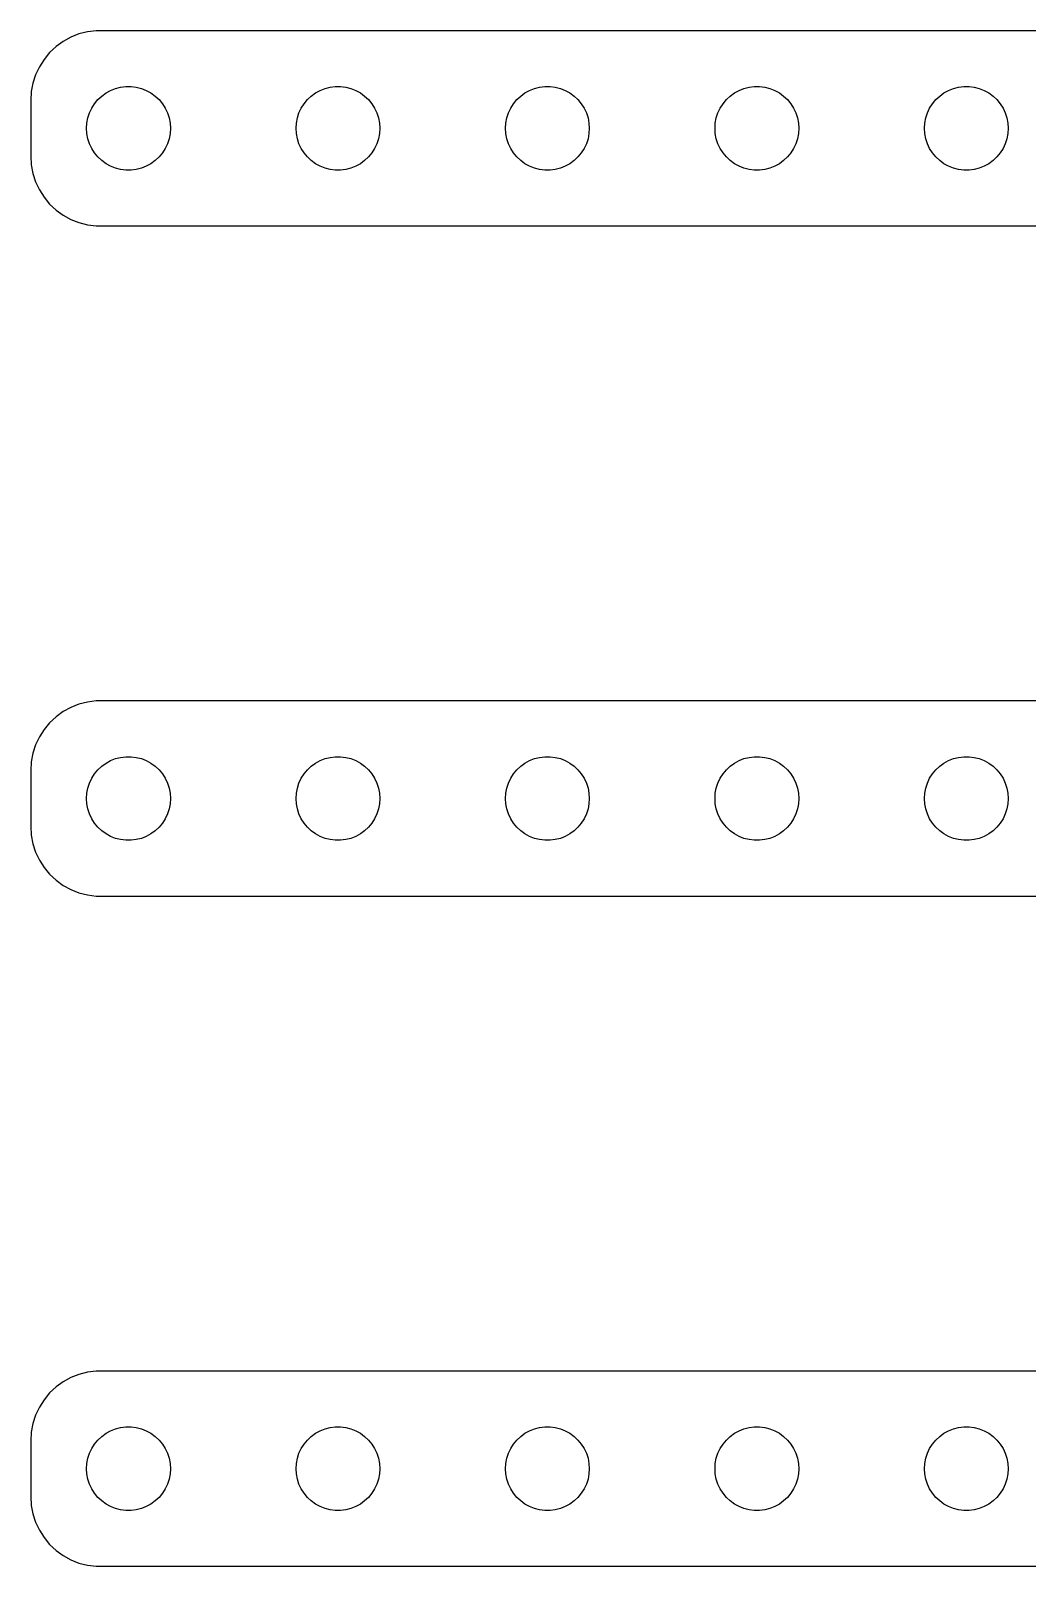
# Model space of a CAD drawing. Header units: metres. Extents: x -71 to 71, y 45 to 99.
# Drawn here: x -71 to -35.3, y 44.5 to 99.5 of the extents above; entities that cross this region are included whole.
import ezdxf

# ---------------------------------------------------------------- set-up
doc = ezdxf.new("R2010")
doc.units = ezdxf.units.M

msp = doc.modelspace()

# ---------------------------------------------------------------- linework, layer by layer
for p, q in [((-69.8396, 99.1108), (-70.0936, 98.9263)), ((-69.5644, 99.2621), (-69.8396, 99.1108)), ((-69.2725, 99.3776), (-69.5644, 99.2621)), ((-68.9684, 99.4557), (-69.2725, 99.3776)), ((-68.657, 99.4951), (-68.9684, 99.4557)), ((68.657, 99.4951), (-68.657, 99.4951)), ((-70.5225, 98.4695), (-70.6908, 98.2044)), ((-70.3224, 98.7114), (-70.5225, 98.4695)), ((-70.0936, 98.9263), (-70.3224, 98.7114)), ((-70.8244, 97.9203), (-70.9214, 97.6217)), ((-70.6908, 98.2044), (-70.8244, 97.9203)), ((-70.9214, 97.6217), (-70.9803, 97.3133)), ((-68.3037, 97.2665), (-68.1387, 97.3572)), ((-68.1387, 97.3572), (-67.9635, 97.4266)), ((-67.9635, 97.4266), (-67.7811, 97.4734)), ((-67.7811, 97.4734), (-67.5942, 97.497)), ((-67.5942, 97.497), (-67.4058, 97.497)), ((-67.4058, 97.497), (-67.2189, 97.4734)), ((-67.2189, 97.4734), (-67.0365, 97.4266)), ((-67.0365, 97.4266), (-66.8613, 97.3572)), ((-66.8613, 97.3572), (-66.6963, 97.2665)), ((-60.8037, 97.2665), (-60.6387, 97.3572)), ((-60.6387, 97.3572), (-60.4635, 97.4266)), ((-60.4635, 97.4266), (-60.2811, 97.4734)), ((-60.2811, 97.4734), (-60.0942, 97.497)), ((-60.0942, 97.497), (-59.9058, 97.497)), ((-59.9058, 97.497), (-59.7189, 97.4734)), ((-59.7189, 97.4734), (-59.5365, 97.4266)), ((-59.5365, 97.4266), (-59.3613, 97.3572)), ((-59.3613, 97.3572), (-59.1963, 97.2665)), ((-53.3037, 97.2665), (-53.1387, 97.3572)), ((-53.1387, 97.3572), (-52.9635, 97.4266)), ((-52.9635, 97.4266), (-52.7811, 97.4734)), ((-52.7811, 97.4734), (-52.5942, 97.497)), ((-52.5942, 97.497), (-52.4058, 97.497)), ((-52.4058, 97.497), (-52.2189, 97.4734)), ((-52.2189, 97.4734), (-52.0365, 97.4266)), ((-52.0365, 97.4266), (-51.8613, 97.3572)), ((-51.8613, 97.3572), (-51.6963, 97.2665)), ((-45.8037, 97.2665), (-45.6387, 97.3572)), ((-45.6387, 97.3572), (-45.4635, 97.4266)), ((-45.4635, 97.4266), (-45.2811, 97.4734)), ((-45.2811, 97.4734), (-45.0942, 97.497)), ((-45.0942, 97.497), (-44.9058, 97.497)), ((-44.9058, 97.497), (-44.7189, 97.4734)), ((-44.7189, 97.4734), (-44.5365, 97.4266)), ((-44.5365, 97.4266), (-44.3613, 97.3572)), ((-44.3613, 97.3572), (-44.1963, 97.2665)), ((-38.3037, 97.2665), (-38.1387, 97.3572)), ((-38.1387, 97.3572), (-37.9635, 97.4266)), ((-37.9635, 97.4266), (-37.7811, 97.4734)), ((-37.7811, 97.4734), (-37.5942, 97.497)), ((-37.5942, 97.497), (-37.4058, 97.497)), ((-37.4058, 97.497), (-37.2189, 97.4734)), ((-37.2189, 97.4734), (-37.0365, 97.4266)), ((-37.0365, 97.4266), (-36.8613, 97.3572)), ((-36.8613, 97.3572), (-36.6963, 97.2665)), ((-70.9803, 97.3133), (-71, 97)), ((-71, 97), (-71, 95)), ((-68.8145, 96.7226), (-68.7135, 96.8817)), ((-68.7135, 96.8817), (-68.5934, 97.0268)), ((-68.5934, 97.0268), (-68.4561, 97.1558)), ((-68.4561, 97.1558), (-68.3037, 97.2665)), ((-66.6963, 97.2665), (-66.5439, 97.1558)), ((-66.5439, 97.1558), (-66.4065, 97.0268)), ((-66.4065, 97.0268), (-66.2865, 96.8817)), ((-66.2865, 96.8817), (-66.1855, 96.7226)), ((-61.3145, 96.7226), (-61.2135, 96.8817)), ((-61.2135, 96.8817), (-61.0934, 97.0268)), ((-61.0934, 97.0268), (-60.9561, 97.1558)), ((-60.9561, 97.1558), (-60.8037, 97.2665)), ((-59.1963, 97.2665), (-59.0439, 97.1558)), ((-59.0439, 97.1558), (-58.9065, 97.0268)), ((-58.9065, 97.0268), (-58.7865, 96.8817)), ((-58.7865, 96.8817), (-58.6855, 96.7226)), ((-53.8145, 96.7226), (-53.7135, 96.8817)), ((-53.7135, 96.8817), (-53.5934, 97.0268)), ((-53.5934, 97.0268), (-53.4561, 97.1558)), ((-53.4561, 97.1558), (-53.3037, 97.2665)), ((-51.6963, 97.2665), (-51.5439, 97.1558)), ((-51.5439, 97.1558), (-51.4065, 97.0268)), ((-51.4065, 97.0268), (-51.2865, 96.8817)), ((-51.2865, 96.8817), (-51.1855, 96.7226)), ((-46.3145, 96.7226), (-46.2135, 96.8817)), ((-46.2135, 96.8817), (-46.0934, 97.0268)), ((-46.0934, 97.0268), (-45.9561, 97.1558)), ((-45.9561, 97.1558), (-45.8037, 97.2665)), ((-44.1963, 97.2665), (-44.0439, 97.1558)), ((-44.0439, 97.1558), (-43.9065, 97.0268)), ((-43.9065, 97.0268), (-43.7865, 96.8817)), ((-43.7865, 96.8817), (-43.6855, 96.7226)), ((-38.8145, 96.7226), (-38.7135, 96.8817)), ((-38.7135, 96.8817), (-38.5934, 97.0268)), ((-38.5934, 97.0268), (-38.4561, 97.1558)), ((-38.4561, 97.1558), (-38.3037, 97.2665)), ((-36.6963, 97.2665), (-36.5439, 97.1558)), ((-36.5439, 97.1558), (-36.4065, 97.0268)), ((-36.4065, 97.0268), (-36.2865, 96.8817)), ((-36.2865, 96.8817), (-36.1855, 96.7226)), ((-68.9882, 96.188), (-68.9529, 96.373)), ((-68.9529, 96.373), (-68.8947, 96.5522)), ((-68.8947, 96.5522), (-68.8145, 96.7226)), ((-66.1855, 96.7226), (-66.1053, 96.5522)), ((-66.1053, 96.5522), (-66.0471, 96.373)), ((-66.0471, 96.373), (-66.0118, 96.188)), ((-61.4882, 96.188), (-61.4529, 96.373)), ((-61.4529, 96.373), (-61.3947, 96.5522)), ((-61.3947, 96.5522), (-61.3145, 96.7226)), ((-58.6855, 96.7226), (-58.6053, 96.5522)), ((-58.6053, 96.5522), (-58.5471, 96.373)), ((-58.5471, 96.373), (-58.5118, 96.188)), ((-53.9882, 96.188), (-53.9529, 96.373)), ((-53.9529, 96.373), (-53.8947, 96.5522)), ((-53.8947, 96.5522), (-53.8145, 96.7226)), ((-51.1855, 96.7226), (-51.1053, 96.5522)), ((-51.1053, 96.5522), (-51.0471, 96.373)), ((-51.0471, 96.373), (-51.0118, 96.188)), ((-46.4882, 96.188), (-46.4529, 96.373)), ((-46.4529, 96.373), (-46.3947, 96.5522)), ((-46.3947, 96.5522), (-46.3145, 96.7226)), ((-43.6855, 96.7226), (-43.6053, 96.5522)), ((-43.6053, 96.5522), (-43.5471, 96.373)), ((-43.5471, 96.373), (-43.5118, 96.188)), ((-38.9882, 96.188), (-38.9529, 96.373)), ((-38.9529, 96.373), (-38.8947, 96.5522)), ((-38.8947, 96.5522), (-38.8145, 96.7226)), ((-36.1855, 96.7226), (-36.1053, 96.5522)), ((-36.1053, 96.5522), (-36.0471, 96.373)), ((-36.0471, 96.373), (-36.0118, 96.188)), ((-69, 96), (-68.9882, 96.188)), ((-68.9882, 95.812), (-69, 96)), ((-68.9529, 95.627), (-68.9882, 95.812)), ((-66.0118, 95.812), (-66.0471, 95.627)), ((-66.0118, 96.188), (-66, 96)), ((-66, 96), (-66.0118, 95.812)), ((-61.5, 96), (-61.4882, 96.188)), ((-61.4882, 95.812), (-61.5, 96)), ((-61.4529, 95.627), (-61.4882, 95.812)), ((-58.5118, 95.812), (-58.5471, 95.627)), ((-58.5118, 96.188), (-58.5, 96)), ((-58.5, 96), (-58.5118, 95.812)), ((-54, 96), (-53.9882, 96.188)), ((-53.9882, 95.812), (-54, 96)), ((-53.9529, 95.627), (-53.9882, 95.812)), ((-51.0118, 95.812), (-51.0471, 95.627)), ((-51.0118, 96.188), (-51, 96)), ((-51, 96), (-51.0118, 95.812)), ((-46.5, 96), (-46.4882, 96.188)), ((-46.4882, 95.812), (-46.5, 96)), ((-46.4529, 95.627), (-46.4882, 95.812)), ((-43.5118, 95.812), (-43.5471, 95.627)), ((-43.5118, 96.188), (-43.5, 96)), ((-43.5, 96), (-43.5118, 95.812)), ((-39, 96), (-38.9882, 96.188)), ((-38.9882, 95.812), (-39, 96)), ((-38.9529, 95.627), (-38.9882, 95.812)), ((-36.0118, 95.812), (-36.0471, 95.627)), ((-36.0118, 96.188), (-36, 96)), ((-36, 96), (-36.0118, 95.812)), ((-68.8947, 95.4478), (-68.9529, 95.627)), ((-68.8145, 95.2774), (-68.8947, 95.4478)), ((-68.7135, 95.1183), (-68.8145, 95.2774)), ((-66.1855, 95.2774), (-66.2865, 95.1183)), ((-66.1053, 95.4478), (-66.1855, 95.2774)), ((-66.0471, 95.627), (-66.1053, 95.4478)), ((-61.3947, 95.4478), (-61.4529, 95.627)), ((-61.3145, 95.2774), (-61.3947, 95.4478)), ((-61.2135, 95.1183), (-61.3145, 95.2774)), ((-58.6855, 95.2774), (-58.7865, 95.1183)), ((-58.6053, 95.4478), (-58.6855, 95.2774)), ((-58.5471, 95.627), (-58.6053, 95.4478)), ((-53.8947, 95.4478), (-53.9529, 95.627)), ((-53.8145, 95.2774), (-53.8947, 95.4478)), ((-53.7135, 95.1183), (-53.8145, 95.2774)), ((-51.1855, 95.2774), (-51.2865, 95.1183)), ((-51.1053, 95.4478), (-51.1855, 95.2774)), ((-51.0471, 95.627), (-51.1053, 95.4478)), ((-46.3947, 95.4478), (-46.4529, 95.627)), ((-46.3145, 95.2774), (-46.3947, 95.4478)), ((-46.2135, 95.1183), (-46.3145, 95.2774)), ((-43.6855, 95.2774), (-43.7865, 95.1183)), ((-43.6053, 95.4478), (-43.6855, 95.2774)), ((-43.5471, 95.627), (-43.6053, 95.4478)), ((-38.8947, 95.4478), (-38.9529, 95.627)), ((-38.8145, 95.2774), (-38.8947, 95.4478)), ((-38.7135, 95.1183), (-38.8145, 95.2774)), ((-36.1855, 95.2774), (-36.2865, 95.1183)), ((-36.1053, 95.4478), (-36.1855, 95.2774)), ((-36.0471, 95.627), (-36.1053, 95.4478)), ((-71, 95), (-70.9803, 94.6867)), ((-70.9803, 94.6867), (-70.9214, 94.3783)), ((-68.5934, 94.9732), (-68.7135, 95.1183)), ((-68.4561, 94.8442), (-68.5934, 94.9732)), ((-68.3037, 94.7335), (-68.4561, 94.8442)), ((-68.1387, 94.6428), (-68.3037, 94.7335)), ((-67.9635, 94.5734), (-68.1387, 94.6428)), ((-66.8613, 94.6428), (-67.0365, 94.5734)), ((-66.6963, 94.7335), (-66.8613, 94.6428)), ((-66.5439, 94.8442), (-66.6963, 94.7335)), ((-66.4065, 94.9732), (-66.5439, 94.8442)), ((-66.2865, 95.1183), (-66.4065, 94.9732)), ((-61.0934, 94.9732), (-61.2135, 95.1183)), ((-60.9561, 94.8442), (-61.0934, 94.9732)), ((-60.8037, 94.7335), (-60.9561, 94.8442)), ((-60.6387, 94.6428), (-60.8037, 94.7335)), ((-60.4635, 94.5734), (-60.6387, 94.6428)), ((-59.3613, 94.6428), (-59.5365, 94.5734)), ((-59.1963, 94.7335), (-59.3613, 94.6428)), ((-59.0439, 94.8442), (-59.1963, 94.7335)), ((-58.9065, 94.9732), (-59.0439, 94.8442)), ((-58.7865, 95.1183), (-58.9065, 94.9732)), ((-53.5934, 94.9732), (-53.7135, 95.1183)), ((-53.4561, 94.8442), (-53.5934, 94.9732)), ((-53.3037, 94.7335), (-53.4561, 94.8442)), ((-53.1387, 94.6428), (-53.3037, 94.7335)), ((-52.9635, 94.5734), (-53.1387, 94.6428)), ((-51.8613, 94.6428), (-52.0365, 94.5734)), ((-51.6963, 94.7335), (-51.8613, 94.6428)), ((-51.5439, 94.8442), (-51.6963, 94.7335)), ((-51.4065, 94.9732), (-51.5439, 94.8442)), ((-51.2865, 95.1183), (-51.4065, 94.9732)), ((-46.0934, 94.9732), (-46.2135, 95.1183)), ((-45.9561, 94.8442), (-46.0934, 94.9732)), ((-45.8037, 94.7335), (-45.9561, 94.8442)), ((-45.6387, 94.6428), (-45.8037, 94.7335)), ((-45.4635, 94.5734), (-45.6387, 94.6428)), ((-44.3613, 94.6428), (-44.5365, 94.5734)), ((-44.1963, 94.7335), (-44.3613, 94.6428)), ((-44.0439, 94.8442), (-44.1963, 94.7335)), ((-43.9065, 94.9732), (-44.0439, 94.8442)), ((-43.7865, 95.1183), (-43.9065, 94.9732)), ((-38.5934, 94.9732), (-38.7135, 95.1183)), ((-38.4561, 94.8442), (-38.5934, 94.9732)), ((-38.3037, 94.7335), (-38.4561, 94.8442)), ((-38.1387, 94.6428), (-38.3037, 94.7335)), ((-37.9635, 94.5734), (-38.1387, 94.6428)), ((-36.8613, 94.6428), (-37.0365, 94.5734)), ((-36.6963, 94.7335), (-36.8613, 94.6428)), ((-36.5439, 94.8442), (-36.6963, 94.7335)), ((-36.4065, 94.9732), (-36.5439, 94.8442)), ((-36.2865, 95.1183), (-36.4065, 94.9732)), ((-70.9214, 94.3783), (-70.8244, 94.0797)), ((-70.8244, 94.0797), (-70.6908, 93.7956)), ((-67.7811, 94.5266), (-67.9635, 94.5734)), ((-67.5942, 94.503), (-67.7811, 94.5266)), ((-67.4058, 94.503), (-67.5942, 94.503)), ((-67.2189, 94.5266), (-67.4058, 94.503)), ((-67.0365, 94.5734), (-67.2189, 94.5266)), ((-60.2811, 94.5266), (-60.4635, 94.5734)), ((-60.0942, 94.503), (-60.2811, 94.5266)), ((-59.9058, 94.503), (-60.0942, 94.503)), ((-59.7189, 94.5266), (-59.9058, 94.503)), ((-59.5365, 94.5734), (-59.7189, 94.5266)), ((-52.7811, 94.5266), (-52.9635, 94.5734)), ((-52.5942, 94.503), (-52.7811, 94.5266)), ((-52.4058, 94.503), (-52.5942, 94.503)), ((-52.2189, 94.5266), (-52.4058, 94.503)), ((-52.0365, 94.5734), (-52.2189, 94.5266)), ((-45.2811, 94.5266), (-45.4635, 94.5734)), ((-45.0942, 94.503), (-45.2811, 94.5266)), ((-44.9058, 94.503), (-45.0942, 94.503)), ((-44.7189, 94.5266), (-44.9058, 94.503)), ((-44.5365, 94.5734), (-44.7189, 94.5266)), ((-37.7811, 94.5266), (-37.9635, 94.5734)), ((-37.5942, 94.503), (-37.7811, 94.5266)), ((-37.4058, 94.503), (-37.5942, 94.503)), ((-37.2189, 94.5266), (-37.4058, 94.503)), ((-37.0365, 94.5734), (-37.2189, 94.5266)), ((-70.6908, 93.7956), (-70.5225, 93.5305)), ((-70.5225, 93.5305), (-70.3224, 93.2886)), ((-70.3224, 93.2886), (-70.0936, 93.0737)), ((-70.0936, 93.0737), (-69.8396, 92.8892)), ((-69.8396, 92.8892), (-69.5644, 92.7379)), ((-69.5644, 92.7379), (-69.2725, 92.6224)), ((-69.2725, 92.6224), (-68.9684, 92.5443)), ((-68.9684, 92.5443), (-68.657, 92.5049)), ((-68.657, 92.5049), (68.657, 92.5049)), ((-69.2725, 75.3776), (-69.5644, 75.2621)), ((-68.9684, 75.4557), (-69.2725, 75.3776)), ((-68.657, 75.4951), (-68.9684, 75.4557)), ((68.657, 75.4951), (-68.657, 75.4951)), ((-70.0936, 74.9263), (-70.3224, 74.7114)), ((-69.8396, 75.1108), (-70.0936, 74.9263)), ((-69.5644, 75.2621), (-69.8396, 75.1108)), ((-70.5225, 74.4695), (-70.6908, 74.2044)), ((-70.3224, 74.7114), (-70.5225, 74.4695)), ((-70.8244, 73.9203), (-70.9214, 73.6217)), ((-70.6908, 74.2044), (-70.8244, 73.9203)), ((-70.9803, 73.3133), (-71, 73)), ((-70.9214, 73.6217), (-70.9803, 73.3133)), ((-68.5934, 73.0268), (-68.4561, 73.1558)), ((-68.4561, 73.1558), (-68.3037, 73.2665)), ((-68.3037, 73.2665), (-68.1387, 73.3572)), ((-68.1387, 73.3572), (-67.9635, 73.4266)), ((-67.9635, 73.4266), (-67.7811, 73.4734)), ((-67.7811, 73.4734), (-67.5942, 73.497)), ((-67.5942, 73.497), (-67.4058, 73.497)), ((-67.4058, 73.497), (-67.2189, 73.4734)), ((-67.2189, 73.4734), (-67.0365, 73.4266)), ((-67.0365, 73.4266), (-66.8613, 73.3572)), ((-66.8613, 73.3572), (-66.6963, 73.2665)), ((-66.6963, 73.2665), (-66.5439, 73.1558)), ((-66.5439, 73.1558), (-66.4065, 73.0268)), ((-61.0934, 73.0268), (-60.9561, 73.1558)), ((-60.9561, 73.1558), (-60.8037, 73.2665)), ((-60.8037, 73.2665), (-60.6387, 73.3572)), ((-60.6387, 73.3572), (-60.4635, 73.4266)), ((-60.4635, 73.4266), (-60.2811, 73.4734)), ((-60.2811, 73.4734), (-60.0942, 73.497)), ((-60.0942, 73.497), (-59.9058, 73.497)), ((-59.9058, 73.497), (-59.7189, 73.4734)), ((-59.7189, 73.4734), (-59.5365, 73.4266)), ((-59.5365, 73.4266), (-59.3613, 73.3572)), ((-59.3613, 73.3572), (-59.1963, 73.2665)), ((-59.1963, 73.2665), (-59.0439, 73.1558)), ((-59.0439, 73.1558), (-58.9065, 73.0268)), ((-53.5934, 73.0268), (-53.4561, 73.1558)), ((-53.4561, 73.1558), (-53.3037, 73.2665)), ((-53.3037, 73.2665), (-53.1387, 73.3572)), ((-53.1387, 73.3572), (-52.9635, 73.4266)), ((-52.9635, 73.4266), (-52.7811, 73.4734)), ((-52.7811, 73.4734), (-52.5942, 73.497)), ((-52.5942, 73.497), (-52.4058, 73.497)), ((-52.4058, 73.497), (-52.2189, 73.4734)), ((-52.2189, 73.4734), (-52.0365, 73.4266)), ((-52.0365, 73.4266), (-51.8613, 73.3572)), ((-51.8613, 73.3572), (-51.6963, 73.2665)), ((-51.6963, 73.2665), (-51.5439, 73.1558)), ((-51.5439, 73.1558), (-51.4065, 73.0268)), ((-46.0934, 73.0268), (-45.9561, 73.1558)), ((-45.9561, 73.1558), (-45.8037, 73.2665)), ((-45.8037, 73.2665), (-45.6387, 73.3572)), ((-45.6387, 73.3572), (-45.4635, 73.4266)), ((-45.4635, 73.4266), (-45.2811, 73.4734)), ((-45.2811, 73.4734), (-45.0942, 73.497)), ((-45.0942, 73.497), (-44.9058, 73.497)), ((-44.9058, 73.497), (-44.7189, 73.4734)), ((-44.7189, 73.4734), (-44.5365, 73.4266)), ((-44.5365, 73.4266), (-44.3613, 73.3572)), ((-44.3613, 73.3572), (-44.1963, 73.2665)), ((-44.1963, 73.2665), (-44.0439, 73.1558)), ((-44.0439, 73.1558), (-43.9065, 73.0268)), ((-38.5934, 73.0268), (-38.4561, 73.1558)), ((-38.4561, 73.1558), (-38.3037, 73.2665)), ((-38.3037, 73.2665), (-38.1387, 73.3572)), ((-38.1387, 73.3572), (-37.9635, 73.4266)), ((-37.9635, 73.4266), (-37.7811, 73.4734)), ((-37.7811, 73.4734), (-37.5942, 73.497)), ((-37.5942, 73.497), (-37.4058, 73.497)), ((-37.4058, 73.497), (-37.2189, 73.4734)), ((-37.2189, 73.4734), (-37.0365, 73.4266)), ((-37.0365, 73.4266), (-36.8613, 73.3572)), ((-36.8613, 73.3572), (-36.6963, 73.2665)), ((-36.6963, 73.2665), (-36.5439, 73.1558)), ((-36.5439, 73.1558), (-36.4065, 73.0268)), ((-71, 73), (-71, 71)), ((-68.8947, 72.5522), (-68.8145, 72.7226)), ((-68.8145, 72.7226), (-68.7135, 72.8817)), ((-68.7135, 72.8817), (-68.5934, 73.0268)), ((-66.4065, 73.0268), (-66.2865, 72.8817)), ((-66.2865, 72.8817), (-66.1855, 72.7226)), ((-66.1855, 72.7226), (-66.1053, 72.5522)), ((-61.3947, 72.5522), (-61.3145, 72.7226)), ((-61.3145, 72.7226), (-61.2135, 72.8817)), ((-61.2135, 72.8817), (-61.0934, 73.0268)), ((-58.9065, 73.0268), (-58.7865, 72.8817)), ((-58.7865, 72.8817), (-58.6855, 72.7226)), ((-58.6855, 72.7226), (-58.6053, 72.5522)), ((-53.8947, 72.5522), (-53.8145, 72.7226)), ((-53.8145, 72.7226), (-53.7135, 72.8817)), ((-53.7135, 72.8817), (-53.5934, 73.0268)), ((-51.4065, 73.0268), (-51.2865, 72.8817)), ((-51.2865, 72.8817), (-51.1855, 72.7226)), ((-51.1855, 72.7226), (-51.1053, 72.5522)), ((-46.3947, 72.5522), (-46.3145, 72.7226)), ((-46.3145, 72.7226), (-46.2135, 72.8817)), ((-46.2135, 72.8817), (-46.0934, 73.0268)), ((-43.9065, 73.0268), (-43.7865, 72.8817)), ((-43.7865, 72.8817), (-43.6855, 72.7226)), ((-43.6855, 72.7226), (-43.6053, 72.5522)), ((-38.8947, 72.5522), (-38.8145, 72.7226)), ((-38.8145, 72.7226), (-38.7135, 72.8817)), ((-38.7135, 72.8817), (-38.5934, 73.0268)), ((-36.4065, 73.0268), (-36.2865, 72.8817)), ((-36.2865, 72.8817), (-36.1855, 72.7226)), ((-36.1855, 72.7226), (-36.1053, 72.5522)), ((-69, 72), (-68.9882, 72.188)), ((-68.9882, 72.188), (-68.9529, 72.373)), ((-68.9529, 72.373), (-68.8947, 72.5522)), ((-66.1053, 72.5522), (-66.0471, 72.373)), ((-66.0471, 72.373), (-66.0118, 72.188)), ((-66.0118, 72.188), (-66, 72)), ((-61.5, 72), (-61.4882, 72.188)), ((-61.4882, 72.188), (-61.4529, 72.373)), ((-61.4529, 72.373), (-61.3947, 72.5522)), ((-58.6053, 72.5522), (-58.5471, 72.373)), ((-58.5471, 72.373), (-58.5118, 72.188)), ((-58.5118, 72.188), (-58.5, 72)), ((-54, 72), (-53.9882, 72.188)), ((-53.9882, 72.188), (-53.9529, 72.373)), ((-53.9529, 72.373), (-53.8947, 72.5522)), ((-51.1053, 72.5522), (-51.0471, 72.373)), ((-51.0471, 72.373), (-51.0118, 72.188)), ((-51.0118, 72.188), (-51, 72)), ((-46.5, 72), (-46.4882, 72.188)), ((-46.4882, 72.188), (-46.4529, 72.373)), ((-46.4529, 72.373), (-46.3947, 72.5522)), ((-43.6053, 72.5522), (-43.5471, 72.373)), ((-43.5471, 72.373), (-43.5118, 72.188)), ((-43.5118, 72.188), (-43.5, 72)), ((-39, 72), (-38.9882, 72.188)), ((-38.9882, 72.188), (-38.9529, 72.373)), ((-38.9529, 72.373), (-38.8947, 72.5522)), ((-36.1053, 72.5522), (-36.0471, 72.373)), ((-36.0471, 72.373), (-36.0118, 72.188)), ((-36.0118, 72.188), (-36, 72)), ((-68.9882, 71.812), (-69, 72)), ((-68.9529, 71.627), (-68.9882, 71.812)), ((-68.8947, 71.4478), (-68.9529, 71.627)), ((-66.0471, 71.627), (-66.1053, 71.4478)), ((-66.0118, 71.812), (-66.0471, 71.627)), ((-66, 72), (-66.0118, 71.812)), ((-61.4882, 71.812), (-61.5, 72)), ((-61.4529, 71.627), (-61.4882, 71.812)), ((-61.3947, 71.4478), (-61.4529, 71.627)), ((-58.5471, 71.627), (-58.6053, 71.4478)), ((-58.5118, 71.812), (-58.5471, 71.627)), ((-58.5, 72), (-58.5118, 71.812)), ((-53.9882, 71.812), (-54, 72)), ((-53.9529, 71.627), (-53.9882, 71.812)), ((-53.8947, 71.4478), (-53.9529, 71.627)), ((-51.0471, 71.627), (-51.1053, 71.4478)), ((-51.0118, 71.812), (-51.0471, 71.627)), ((-51, 72), (-51.0118, 71.812)), ((-46.4882, 71.812), (-46.5, 72)), ((-46.4529, 71.627), (-46.4882, 71.812)), ((-46.3947, 71.4478), (-46.4529, 71.627)), ((-43.5471, 71.627), (-43.6053, 71.4478)), ((-43.5118, 71.812), (-43.5471, 71.627)), ((-43.5, 72), (-43.5118, 71.812)), ((-38.9882, 71.812), (-39, 72)), ((-38.9529, 71.627), (-38.9882, 71.812)), ((-38.8947, 71.4478), (-38.9529, 71.627)), ((-36.0471, 71.627), (-36.1053, 71.4478)), ((-36.0118, 71.812), (-36.0471, 71.627)), ((-36, 72), (-36.0118, 71.812)), ((-71, 71), (-70.9803, 70.6867)), ((-68.8145, 71.2774), (-68.8947, 71.4478)), ((-68.7135, 71.1183), (-68.8145, 71.2774)), ((-68.5934, 70.9732), (-68.7135, 71.1183)), ((-68.4561, 70.8442), (-68.5934, 70.9732)), ((-66.4065, 70.9732), (-66.5439, 70.8442)), ((-66.2865, 71.1183), (-66.4065, 70.9732)), ((-66.1855, 71.2774), (-66.2865, 71.1183)), ((-66.1053, 71.4478), (-66.1855, 71.2774)), ((-61.3145, 71.2774), (-61.3947, 71.4478)), ((-61.2135, 71.1183), (-61.3145, 71.2774)), ((-61.0934, 70.9732), (-61.2135, 71.1183)), ((-60.9561, 70.8442), (-61.0934, 70.9732)), ((-58.9065, 70.9732), (-59.0439, 70.8442)), ((-58.7865, 71.1183), (-58.9065, 70.9732)), ((-58.6855, 71.2774), (-58.7865, 71.1183)), ((-58.6053, 71.4478), (-58.6855, 71.2774)), ((-53.8145, 71.2774), (-53.8947, 71.4478)), ((-53.7135, 71.1183), (-53.8145, 71.2774)), ((-53.5934, 70.9732), (-53.7135, 71.1183)), ((-53.4561, 70.8442), (-53.5934, 70.9732)), ((-51.4065, 70.9732), (-51.5439, 70.8442)), ((-51.2865, 71.1183), (-51.4065, 70.9732)), ((-51.1855, 71.2774), (-51.2865, 71.1183)), ((-51.1053, 71.4478), (-51.1855, 71.2774)), ((-46.3145, 71.2774), (-46.3947, 71.4478)), ((-46.2135, 71.1183), (-46.3145, 71.2774)), ((-46.0934, 70.9732), (-46.2135, 71.1183)), ((-45.9561, 70.8442), (-46.0934, 70.9732)), ((-43.9065, 70.9732), (-44.0439, 70.8442)), ((-43.7865, 71.1183), (-43.9065, 70.9732)), ((-43.6855, 71.2774), (-43.7865, 71.1183)), ((-43.6053, 71.4478), (-43.6855, 71.2774)), ((-38.8145, 71.2774), (-38.8947, 71.4478)), ((-38.7135, 71.1183), (-38.8145, 71.2774)), ((-38.5934, 70.9732), (-38.7135, 71.1183)), ((-38.4561, 70.8442), (-38.5934, 70.9732)), ((-36.4065, 70.9732), (-36.5439, 70.8442)), ((-36.2865, 71.1183), (-36.4065, 70.9732)), ((-36.1855, 71.2774), (-36.2865, 71.1183)), ((-36.1053, 71.4478), (-36.1855, 71.2774)), ((-70.9803, 70.6867), (-70.9214, 70.3783)), ((-68.3037, 70.7335), (-68.4561, 70.8442)), ((-68.1387, 70.6428), (-68.3037, 70.7335)), ((-67.9635, 70.5734), (-68.1387, 70.6428)), ((-67.7811, 70.5266), (-67.9635, 70.5734)), ((-67.5942, 70.503), (-67.7811, 70.5266)), ((-67.4058, 70.503), (-67.5942, 70.503)), ((-67.2189, 70.5266), (-67.4058, 70.503)), ((-67.0365, 70.5734), (-67.2189, 70.5266)), ((-66.8613, 70.6428), (-67.0365, 70.5734)), ((-66.6963, 70.7335), (-66.8613, 70.6428)), ((-66.5439, 70.8442), (-66.6963, 70.7335)), ((-60.8037, 70.7335), (-60.9561, 70.8442)), ((-60.6387, 70.6428), (-60.8037, 70.7335)), ((-60.4635, 70.5734), (-60.6387, 70.6428)), ((-60.2811, 70.5266), (-60.4635, 70.5734)), ((-60.0942, 70.503), (-60.2811, 70.5266)), ((-59.9058, 70.503), (-60.0942, 70.503)), ((-59.7189, 70.5266), (-59.9058, 70.503)), ((-59.5365, 70.5734), (-59.7189, 70.5266)), ((-59.3613, 70.6428), (-59.5365, 70.5734)), ((-59.1963, 70.7335), (-59.3613, 70.6428)), ((-59.0439, 70.8442), (-59.1963, 70.7335)), ((-53.3037, 70.7335), (-53.4561, 70.8442)), ((-53.1387, 70.6428), (-53.3037, 70.7335)), ((-52.9635, 70.5734), (-53.1387, 70.6428)), ((-52.7811, 70.5266), (-52.9635, 70.5734)), ((-52.5942, 70.503), (-52.7811, 70.5266)), ((-52.4058, 70.503), (-52.5942, 70.503)), ((-52.2189, 70.5266), (-52.4058, 70.503)), ((-52.0365, 70.5734), (-52.2189, 70.5266)), ((-51.8613, 70.6428), (-52.0365, 70.5734)), ((-51.6963, 70.7335), (-51.8613, 70.6428)), ((-51.5439, 70.8442), (-51.6963, 70.7335)), ((-45.8037, 70.7335), (-45.9561, 70.8442)), ((-45.6387, 70.6428), (-45.8037, 70.7335)), ((-45.4635, 70.5734), (-45.6387, 70.6428)), ((-45.2811, 70.5266), (-45.4635, 70.5734)), ((-45.0942, 70.503), (-45.2811, 70.5266)), ((-44.9058, 70.503), (-45.0942, 70.503)), ((-44.7189, 70.5266), (-44.9058, 70.503)), ((-44.5365, 70.5734), (-44.7189, 70.5266)), ((-44.3613, 70.6428), (-44.5365, 70.5734)), ((-44.1963, 70.7335), (-44.3613, 70.6428)), ((-44.0439, 70.8442), (-44.1963, 70.7335)), ((-38.3037, 70.7335), (-38.4561, 70.8442)), ((-38.1387, 70.6428), (-38.3037, 70.7335)), ((-37.9635, 70.5734), (-38.1387, 70.6428)), ((-37.7811, 70.5266), (-37.9635, 70.5734)), ((-37.5942, 70.503), (-37.7811, 70.5266)), ((-37.4058, 70.503), (-37.5942, 70.503)), ((-37.2189, 70.5266), (-37.4058, 70.503)), ((-37.0365, 70.5734), (-37.2189, 70.5266)), ((-36.8613, 70.6428), (-37.0365, 70.5734)), ((-36.6963, 70.7335), (-36.8613, 70.6428)), ((-36.5439, 70.8442), (-36.6963, 70.7335)), ((-70.9214, 70.3783), (-70.8244, 70.0797)), ((-70.8244, 70.0797), (-70.6908, 69.7956)), ((-70.6908, 69.7956), (-70.5225, 69.5305)), ((-70.5225, 69.5305), (-70.3224, 69.2886)), ((-70.3224, 69.2886), (-70.0936, 69.0737)), ((-70.0936, 69.0737), (-69.8396, 68.8892)), ((-69.8396, 68.8892), (-69.5644, 68.7379)), ((-69.5644, 68.7379), (-69.2725, 68.6224)), ((-69.2725, 68.6224), (-68.9684, 68.5443)), ((-68.9684, 68.5443), (-68.657, 68.5049)), ((-68.657, 68.5049), (68.657, 68.5049)), ((-69.5644, 51.2621), (-69.8396, 51.1108)), ((-69.2725, 51.3776), (-69.5644, 51.2621)), ((-68.9684, 51.4557), (-69.2725, 51.3776)), ((-68.657, 51.4951), (-68.9684, 51.4557)), ((68.657, 51.4951), (-68.657, 51.4951)), ((-70.3224, 50.7114), (-70.5225, 50.4695)), ((-70.0936, 50.9263), (-70.3224, 50.7114)), ((-69.8396, 51.1108), (-70.0936, 50.9263)), ((-70.6908, 50.2044), (-70.8244, 49.9203)), ((-70.5225, 50.4695), (-70.6908, 50.2044)), ((-70.9214, 49.6217), (-70.9803, 49.3133)), ((-70.8244, 49.9203), (-70.9214, 49.6217)), ((-67.7811, 49.4734), (-67.5942, 49.497)), ((-67.5942, 49.497), (-67.4058, 49.497)), ((-67.4058, 49.497), (-67.2189, 49.4734)), ((-60.2811, 49.4734), (-60.0942, 49.497)), ((-60.0942, 49.497), (-59.9058, 49.497)), ((-59.9058, 49.497), (-59.7189, 49.4734)), ((-52.7811, 49.4734), (-52.5942, 49.497)), ((-52.5942, 49.497), (-52.4058, 49.497)), ((-52.4058, 49.497), (-52.2189, 49.4734)), ((-45.2811, 49.4734), (-45.0942, 49.497)), ((-45.0942, 49.497), (-44.9058, 49.497)), ((-44.9058, 49.497), (-44.7189, 49.4734)), ((-37.7811, 49.4734), (-37.5942, 49.497)), ((-37.5942, 49.497), (-37.4058, 49.497)), ((-37.4058, 49.497), (-37.2189, 49.4734)), ((-70.9803, 49.3133), (-71, 49)), ((-71, 49), (-71, 47)), ((-68.7135, 48.8817), (-68.5934, 49.0268)), ((-68.5934, 49.0268), (-68.4561, 49.1558)), ((-68.4561, 49.1558), (-68.3037, 49.2665)), ((-68.3037, 49.2665), (-68.1387, 49.3572)), ((-68.1387, 49.3572), (-67.9635, 49.4266)), ((-67.9635, 49.4266), (-67.7811, 49.4734)), ((-67.2189, 49.4734), (-67.0365, 49.4266)), ((-67.0365, 49.4266), (-66.8613, 49.3572)), ((-66.8613, 49.3572), (-66.6963, 49.2665)), ((-66.6963, 49.2665), (-66.5439, 49.1558)), ((-66.5439, 49.1558), (-66.4065, 49.0268)), ((-66.4065, 49.0268), (-66.2865, 48.8817)), ((-61.2135, 48.8817), (-61.0934, 49.0268)), ((-61.0934, 49.0268), (-60.9561, 49.1558)), ((-60.9561, 49.1558), (-60.8037, 49.2665)), ((-60.8037, 49.2665), (-60.6387, 49.3572)), ((-60.6387, 49.3572), (-60.4635, 49.4266)), ((-60.4635, 49.4266), (-60.2811, 49.4734)), ((-59.7189, 49.4734), (-59.5365, 49.4266)), ((-59.5365, 49.4266), (-59.3613, 49.3572)), ((-59.3613, 49.3572), (-59.1963, 49.2665)), ((-59.1963, 49.2665), (-59.0439, 49.1558)), ((-59.0439, 49.1558), (-58.9065, 49.0268)), ((-58.9065, 49.0268), (-58.7865, 48.8817)), ((-53.7135, 48.8817), (-53.5934, 49.0268)), ((-53.5934, 49.0268), (-53.4561, 49.1558)), ((-53.4561, 49.1558), (-53.3037, 49.2665)), ((-53.3037, 49.2665), (-53.1387, 49.3572)), ((-53.1387, 49.3572), (-52.9635, 49.4266)), ((-52.9635, 49.4266), (-52.7811, 49.4734)), ((-52.2189, 49.4734), (-52.0365, 49.4266)), ((-52.0365, 49.4266), (-51.8613, 49.3572)), ((-51.8613, 49.3572), (-51.6963, 49.2665)), ((-51.6963, 49.2665), (-51.5439, 49.1558)), ((-51.5439, 49.1558), (-51.4065, 49.0268)), ((-51.4065, 49.0268), (-51.2865, 48.8817)), ((-46.2135, 48.8817), (-46.0934, 49.0268)), ((-46.0934, 49.0268), (-45.9561, 49.1558)), ((-45.9561, 49.1558), (-45.8037, 49.2665)), ((-45.8037, 49.2665), (-45.6387, 49.3572)), ((-45.6387, 49.3572), (-45.4635, 49.4266)), ((-45.4635, 49.4266), (-45.2811, 49.4734)), ((-44.7189, 49.4734), (-44.5365, 49.4266)), ((-44.5365, 49.4266), (-44.3613, 49.3572)), ((-44.3613, 49.3572), (-44.1963, 49.2665)), ((-44.1963, 49.2665), (-44.0439, 49.1558)), ((-44.0439, 49.1558), (-43.9065, 49.0268)), ((-43.9065, 49.0268), (-43.7865, 48.8817)), ((-38.7135, 48.8817), (-38.5934, 49.0268)), ((-38.5934, 49.0268), (-38.4561, 49.1558)), ((-38.4561, 49.1558), (-38.3037, 49.2665)), ((-38.3037, 49.2665), (-38.1387, 49.3572)), ((-38.1387, 49.3572), (-37.9635, 49.4266)), ((-37.9635, 49.4266), (-37.7811, 49.4734)), ((-37.2189, 49.4734), (-37.0365, 49.4266)), ((-37.0365, 49.4266), (-36.8613, 49.3572)), ((-36.8613, 49.3572), (-36.6963, 49.2665)), ((-36.6963, 49.2665), (-36.5439, 49.1558)), ((-36.5439, 49.1558), (-36.4065, 49.0268)), ((-36.4065, 49.0268), (-36.2865, 48.8817)), ((-68.9529, 48.373), (-68.8947, 48.5522)), ((-68.8947, 48.5522), (-68.8145, 48.7226)), ((-68.8145, 48.7226), (-68.7135, 48.8817)), ((-66.2865, 48.8817), (-66.1855, 48.7226)), ((-66.1855, 48.7226), (-66.1053, 48.5522)), ((-66.1053, 48.5522), (-66.0471, 48.373)), ((-61.4529, 48.373), (-61.3947, 48.5522)), ((-61.3947, 48.5522), (-61.3145, 48.7226)), ((-61.3145, 48.7226), (-61.2135, 48.8817)), ((-58.7865, 48.8817), (-58.6855, 48.7226)), ((-58.6855, 48.7226), (-58.6053, 48.5522)), ((-58.6053, 48.5522), (-58.5471, 48.373)), ((-53.9529, 48.373), (-53.8947, 48.5522)), ((-53.8947, 48.5522), (-53.8145, 48.7226)), ((-53.8145, 48.7226), (-53.7135, 48.8817)), ((-51.2865, 48.8817), (-51.1855, 48.7226)), ((-51.1855, 48.7226), (-51.1053, 48.5522)), ((-51.1053, 48.5522), (-51.0471, 48.373)), ((-46.4529, 48.373), (-46.3947, 48.5522)), ((-46.3947, 48.5522), (-46.3145, 48.7226)), ((-46.3145, 48.7226), (-46.2135, 48.8817)), ((-43.7865, 48.8817), (-43.6855, 48.7226)), ((-43.6855, 48.7226), (-43.6053, 48.5522)), ((-43.6053, 48.5522), (-43.5471, 48.373)), ((-38.9529, 48.373), (-38.8947, 48.5522)), ((-38.8947, 48.5522), (-38.8145, 48.7226)), ((-38.8145, 48.7226), (-38.7135, 48.8817)), ((-36.2865, 48.8817), (-36.1855, 48.7226)), ((-36.1855, 48.7226), (-36.1053, 48.5522)), ((-36.1053, 48.5522), (-36.0471, 48.373)), ((-69, 48), (-68.9882, 48.188)), ((-68.9882, 47.812), (-69, 48)), ((-68.9882, 48.188), (-68.9529, 48.373)), ((-66.0471, 48.373), (-66.0118, 48.188)), ((-66.0118, 48.188), (-66, 48)), ((-66, 48), (-66.0118, 47.812)), ((-61.5, 48), (-61.4882, 48.188)), ((-61.4882, 47.812), (-61.5, 48)), ((-61.4882, 48.188), (-61.4529, 48.373)), ((-58.5471, 48.373), (-58.5118, 48.188)), ((-58.5118, 48.188), (-58.5, 48)), ((-58.5, 48), (-58.5118, 47.812)), ((-54, 48), (-53.9882, 48.188)), ((-53.9882, 47.812), (-54, 48)), ((-53.9882, 48.188), (-53.9529, 48.373)), ((-51.0471, 48.373), (-51.0118, 48.188)), ((-51.0118, 48.188), (-51, 48)), ((-51, 48), (-51.0118, 47.812)), ((-46.5, 48), (-46.4882, 48.188)), ((-46.4882, 47.812), (-46.5, 48)), ((-46.4882, 48.188), (-46.4529, 48.373)), ((-43.5471, 48.373), (-43.5118, 48.188)), ((-43.5118, 48.188), (-43.5, 48)), ((-43.5, 48), (-43.5118, 47.812)), ((-39, 48), (-38.9882, 48.188)), ((-38.9882, 47.812), (-39, 48)), ((-38.9882, 48.188), (-38.9529, 48.373)), ((-36.0471, 48.373), (-36.0118, 48.188)), ((-36.0118, 48.188), (-36, 48)), ((-36, 48), (-36.0118, 47.812)), ((-68.9529, 47.627), (-68.9882, 47.812)), ((-68.8947, 47.4478), (-68.9529, 47.627)), ((-68.8145, 47.2774), (-68.8947, 47.4478)), ((-66.1053, 47.4478), (-66.1855, 47.2774)), ((-66.0471, 47.627), (-66.1053, 47.4478)), ((-66.0118, 47.812), (-66.0471, 47.627)), ((-61.4529, 47.627), (-61.4882, 47.812)), ((-61.3947, 47.4478), (-61.4529, 47.627)), ((-61.3145, 47.2774), (-61.3947, 47.4478)), ((-58.6053, 47.4478), (-58.6855, 47.2774)), ((-58.5471, 47.627), (-58.6053, 47.4478)), ((-58.5118, 47.812), (-58.5471, 47.627)), ((-53.9529, 47.627), (-53.9882, 47.812)), ((-53.8947, 47.4478), (-53.9529, 47.627)), ((-53.8145, 47.2774), (-53.8947, 47.4478)), ((-51.1053, 47.4478), (-51.1855, 47.2774)), ((-51.0471, 47.627), (-51.1053, 47.4478)), ((-51.0118, 47.812), (-51.0471, 47.627)), ((-46.4529, 47.627), (-46.4882, 47.812)), ((-46.3947, 47.4478), (-46.4529, 47.627)), ((-46.3145, 47.2774), (-46.3947, 47.4478)), ((-43.6053, 47.4478), (-43.6855, 47.2774)), ((-43.5471, 47.627), (-43.6053, 47.4478)), ((-43.5118, 47.812), (-43.5471, 47.627)), ((-38.9529, 47.627), (-38.9882, 47.812)), ((-38.8947, 47.4478), (-38.9529, 47.627)), ((-38.8145, 47.2774), (-38.8947, 47.4478)), ((-36.1053, 47.4478), (-36.1855, 47.2774)), ((-36.0471, 47.627), (-36.1053, 47.4478)), ((-36.0118, 47.812), (-36.0471, 47.627)), ((-71, 47), (-70.9803, 46.6867)), ((-68.7135, 47.1183), (-68.8145, 47.2774)), ((-68.5934, 46.9732), (-68.7135, 47.1183)), ((-68.4561, 46.8442), (-68.5934, 46.9732)), ((-68.3037, 46.7335), (-68.4561, 46.8442)), ((-66.5439, 46.8442), (-66.6963, 46.7335)), ((-66.4065, 46.9732), (-66.5439, 46.8442)), ((-66.2865, 47.1183), (-66.4065, 46.9732)), ((-66.1855, 47.2774), (-66.2865, 47.1183)), ((-61.2135, 47.1183), (-61.3145, 47.2774)), ((-61.0934, 46.9732), (-61.2135, 47.1183)), ((-60.9561, 46.8442), (-61.0934, 46.9732)), ((-60.8037, 46.7335), (-60.9561, 46.8442)), ((-59.0439, 46.8442), (-59.1963, 46.7335)), ((-58.9065, 46.9732), (-59.0439, 46.8442)), ((-58.7865, 47.1183), (-58.9065, 46.9732)), ((-58.6855, 47.2774), (-58.7865, 47.1183)), ((-53.7135, 47.1183), (-53.8145, 47.2774)), ((-53.5934, 46.9732), (-53.7135, 47.1183)), ((-53.4561, 46.8442), (-53.5934, 46.9732)), ((-53.3037, 46.7335), (-53.4561, 46.8442)), ((-51.5439, 46.8442), (-51.6963, 46.7335)), ((-51.4065, 46.9732), (-51.5439, 46.8442)), ((-51.2865, 47.1183), (-51.4065, 46.9732)), ((-51.1855, 47.2774), (-51.2865, 47.1183)), ((-46.2135, 47.1183), (-46.3145, 47.2774)), ((-46.0934, 46.9732), (-46.2135, 47.1183)), ((-45.9561, 46.8442), (-46.0934, 46.9732)), ((-45.8037, 46.7335), (-45.9561, 46.8442)), ((-44.0439, 46.8442), (-44.1963, 46.7335)), ((-43.9065, 46.9732), (-44.0439, 46.8442)), ((-43.7865, 47.1183), (-43.9065, 46.9732)), ((-43.6855, 47.2774), (-43.7865, 47.1183)), ((-38.7135, 47.1183), (-38.8145, 47.2774)), ((-38.5934, 46.9732), (-38.7135, 47.1183)), ((-38.4561, 46.8442), (-38.5934, 46.9732)), ((-38.3037, 46.7335), (-38.4561, 46.8442)), ((-36.5439, 46.8442), (-36.6963, 46.7335)), ((-36.4065, 46.9732), (-36.5439, 46.8442)), ((-36.2865, 47.1183), (-36.4065, 46.9732)), ((-36.1855, 47.2774), (-36.2865, 47.1183)), ((-70.9803, 46.6867), (-70.9214, 46.3783)), ((-70.9214, 46.3783), (-70.8244, 46.0797)), ((-68.1387, 46.6428), (-68.3037, 46.7335)), ((-67.9635, 46.5734), (-68.1387, 46.6428)), ((-67.7811, 46.5266), (-67.9635, 46.5734)), ((-67.5942, 46.503), (-67.7811, 46.5266)), ((-67.4058, 46.503), (-67.5942, 46.503)), ((-67.2189, 46.5266), (-67.4058, 46.503)), ((-67.0365, 46.5734), (-67.2189, 46.5266)), ((-66.8613, 46.6428), (-67.0365, 46.5734)), ((-66.6963, 46.7335), (-66.8613, 46.6428)), ((-60.6387, 46.6428), (-60.8037, 46.7335)), ((-60.4635, 46.5734), (-60.6387, 46.6428)), ((-60.2811, 46.5266), (-60.4635, 46.5734)), ((-60.0942, 46.503), (-60.2811, 46.5266)), ((-59.9058, 46.503), (-60.0942, 46.503)), ((-59.7189, 46.5266), (-59.9058, 46.503)), ((-59.5365, 46.5734), (-59.7189, 46.5266)), ((-59.3613, 46.6428), (-59.5365, 46.5734)), ((-59.1963, 46.7335), (-59.3613, 46.6428)), ((-53.1387, 46.6428), (-53.3037, 46.7335)), ((-52.9635, 46.5734), (-53.1387, 46.6428)), ((-52.7811, 46.5266), (-52.9635, 46.5734)), ((-52.5942, 46.503), (-52.7811, 46.5266)), ((-52.4058, 46.503), (-52.5942, 46.503)), ((-52.2189, 46.5266), (-52.4058, 46.503)), ((-52.0365, 46.5734), (-52.2189, 46.5266)), ((-51.8613, 46.6428), (-52.0365, 46.5734)), ((-51.6963, 46.7335), (-51.8613, 46.6428)), ((-45.6387, 46.6428), (-45.8037, 46.7335)), ((-45.4635, 46.5734), (-45.6387, 46.6428)), ((-45.2811, 46.5266), (-45.4635, 46.5734)), ((-45.0942, 46.503), (-45.2811, 46.5266)), ((-44.9058, 46.503), (-45.0942, 46.503)), ((-44.7189, 46.5266), (-44.9058, 46.503)), ((-44.5365, 46.5734), (-44.7189, 46.5266)), ((-44.3613, 46.6428), (-44.5365, 46.5734)), ((-44.1963, 46.7335), (-44.3613, 46.6428)), ((-38.1387, 46.6428), (-38.3037, 46.7335)), ((-37.9635, 46.5734), (-38.1387, 46.6428)), ((-37.7811, 46.5266), (-37.9635, 46.5734)), ((-37.5942, 46.503), (-37.7811, 46.5266)), ((-37.4058, 46.503), (-37.5942, 46.503)), ((-37.2189, 46.5266), (-37.4058, 46.503)), ((-37.0365, 46.5734), (-37.2189, 46.5266)), ((-36.8613, 46.6428), (-37.0365, 46.5734)), ((-36.6963, 46.7335), (-36.8613, 46.6428)), ((-70.8244, 46.0797), (-70.6908, 45.7956)), ((-70.6908, 45.7956), (-70.5225, 45.5305)), ((-70.5225, 45.5305), (-70.3224, 45.2886)), ((-70.3224, 45.2886), (-70.0936, 45.0737)), ((-70.0936, 45.0737), (-69.8396, 44.8892)), ((-69.8396, 44.8892), (-69.5644, 44.7379)), ((-69.5644, 44.7379), (-69.2725, 44.6224)), ((-69.2725, 44.6224), (-68.9684, 44.5443)), ((-68.9684, 44.5443), (-68.657, 44.5049)), ((-68.657, 44.5049), (68.657, 44.5049))]:
    msp.add_line(p, q)

doc.saveas('drawing.dxf')
